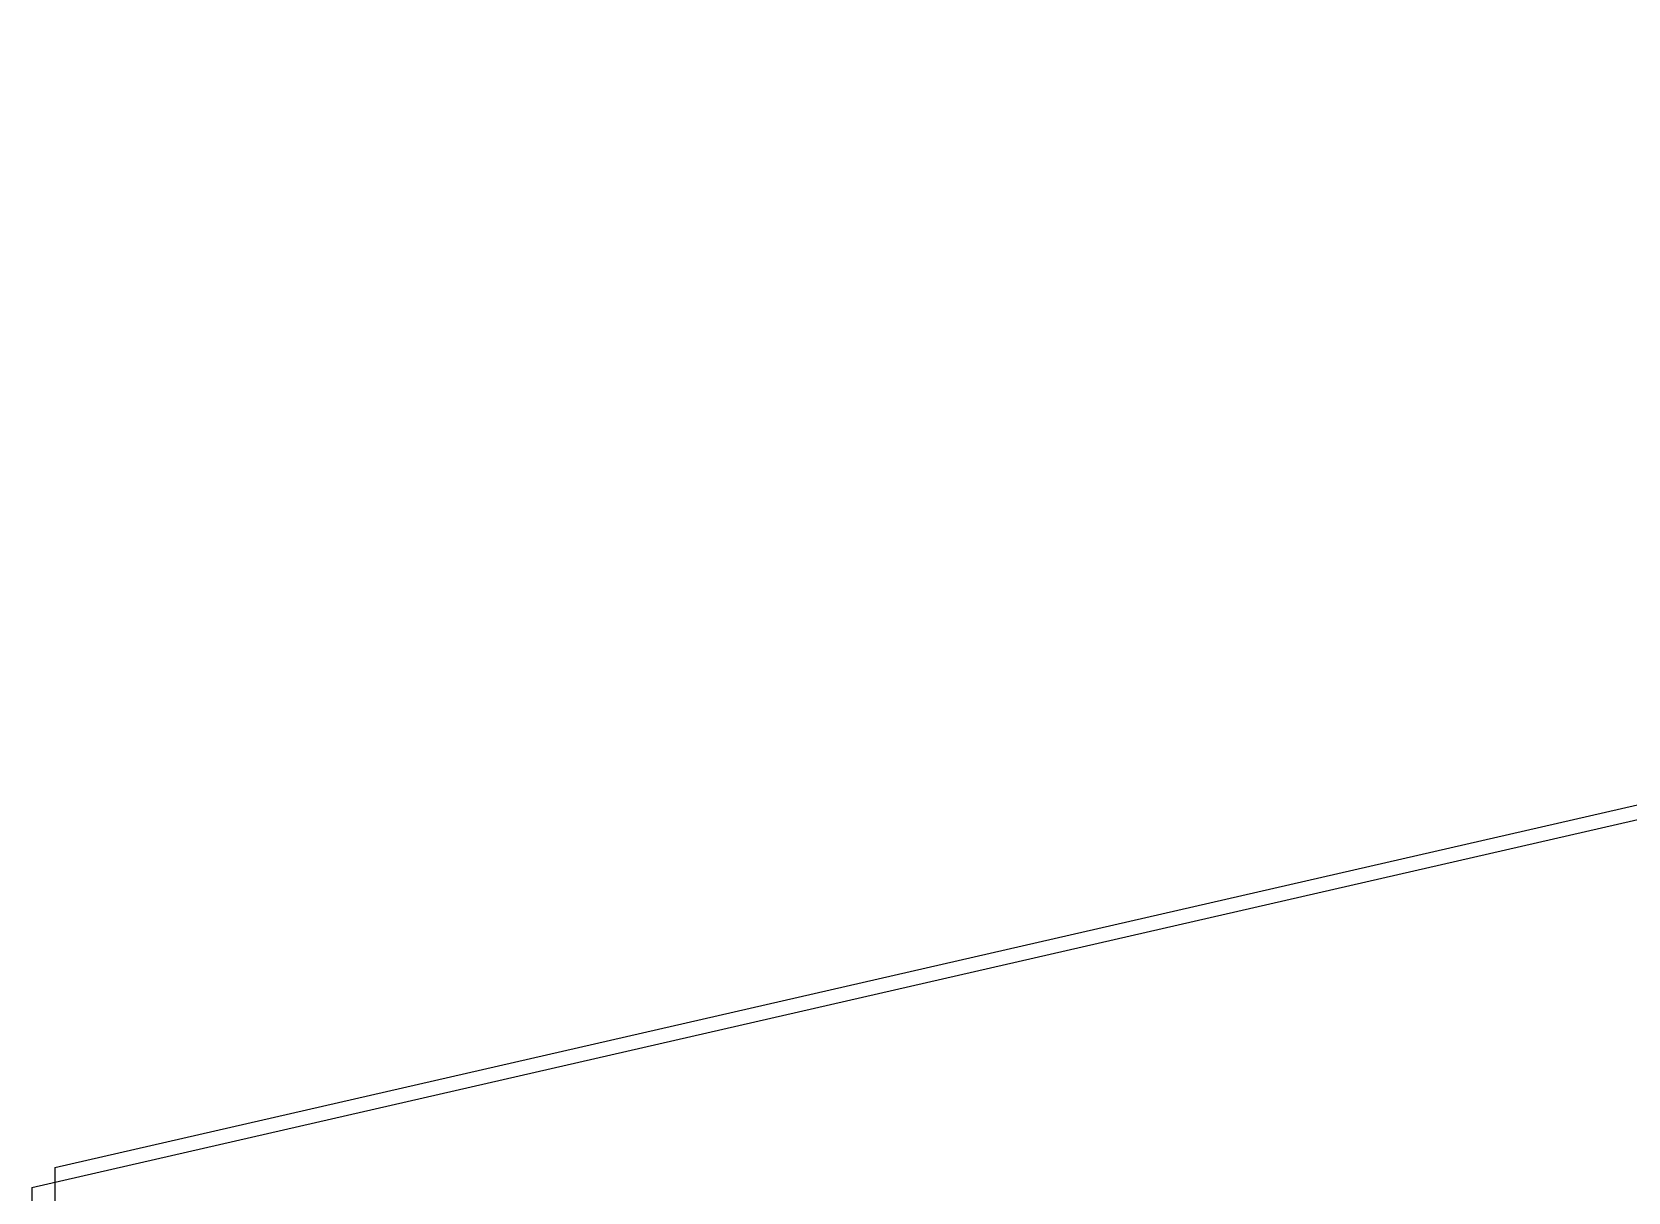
# Model space of a CAD drawing. Header units: inches. Extents: x 4821 to 127877, y 58012 to 433683.
# Drawn here: x 33988.1 to 34225.5, y 232485.6 to 232658.2 of the extents above; entities that cross this region are included whole.
import ezdxf
from ezdxf.xclip import XClip

# ---------------------------------------------------------------- set-up
doc = ezdxf.new("R2010")
doc.units = ezdxf.units.IN
doc.header["$MEASUREMENT"] = 0
doc.header["$XCLIPFRAME"] = 2
for name, color, linetype in [('A-GLAZ', 132, 'Continuous'), ('A-WAL-CMU', 7, 'Continuous'), ('A-WIN', 141, 'Continuous')]:
    doc.layers.add(name, color=color, linetype=linetype)

# ---------------------------------------------------------------- blocks, each defined once
blk = doc.blocks.new('CURTT')
at = {"layer": 'A-GLAZ', "extrusion": (1.56101e-06, 5.69003e-07, 1)}
blk.add_line((905527.79, -1520222.76, 0), (905527.78, -1520477.06, 0), dxfattribs=at)
at = {"layer": 'A-GLAZ', "extrusion": (1.56101e-06, 5.69003e-07, 1), "elevation": -0.6}
blk.add_lwpolyline([(905527.79, -1520222.76), (906264.95, -1520053.8), (906977.52, -1520222.77)], dxfattribs=at)
blk = doc.blocks.new('FIRST SLAB EDGE')
at = {"layer": 'A-WIN', "xscale": -1}
blk.add_blockref('CURTT', (2105283.91, -200961.5, -1.15), dxfattribs=at)

msp = doc.modelspace()

# ---------------------------------------------------------------- block references
at = {"layer": 'A-WAL-CMU'}
ref = msp.add_blockref('FIRST SLAB EDGE', (1233747.59, 1953673.46), dxfattribs=dict(at, xscale=-1))
XClip(ref).set_block_clipping_path([(1196236.1121028436, -1729554.8924368375), (1201281.1159926755, -1720979.7328682605)])
ref = msp.add_blockref('FIRST SLAB EDGE', (1233744.19, 1953670.48), dxfattribs=dict(at, xscale=-1))
XClip(ref).set_block_clipping_path([(1196236.1121028436, -1729554.8924368375), (1201281.1159926755, -1720979.7328682605)])

doc.saveas('drawing.dxf')
